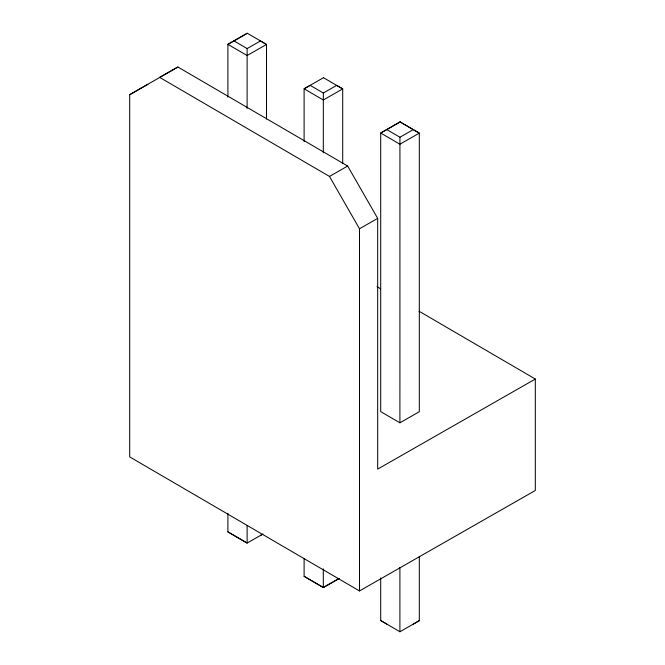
<?xml version="1.0" encoding="UTF-8"?>
<svg xmlns="http://www.w3.org/2000/svg" width="665" height="665" viewBox="0 0 665 665"><rect width="100%" height="100%" fill="white"/><g stroke="black" fill="none" stroke-linecap="round" stroke-linejoin="round"><path stroke-width="1" d="M227.904 97.157L227.904 44.339L233.93 40.873L247.131 48.57L247.106 108.353M304.104 141.612L304.104 88.794L310.139 85.328L323.34 93.025L323.306 152.809M386.739 129.55L399.939 137.256L399.906 422.807L419.307 411.718L419.307 133.133L400.072 121.928L380.704 133.017L380.704 411.61L399.906 422.807M129.683 94.713L177.871 66.999L347.662 166.042L377.678 218.378L377.678 469.116L535.317 379.042L535.317 490.479L359.491 590.944L129.683 456.88L129.683 94.713L147.871 84.314M260.472 535.45L262.193 534.461M339.258 578.417L323.34 587.528L304.104 576.322L304.104 558.691M413.281 624.127L419.307 620.661L419.307 556.356M177.871 66.999L159.683 77.389L329.474 176.433L359.491 228.777L359.491 590.944M233.93 40.873L247.305 33.25L266.507 44.455L266.507 119.018M247.305 33.25L227.904 44.339L247.106 55.536L266.507 44.455L260.472 40.947L247.131 48.57M323.34 93.025L336.673 85.403L342.708 88.902L342.708 163.474M400.106 121.928L380.704 133.017L399.906 144.214L419.307 133.133L400.072 121.928M329.474 176.433L347.662 166.042M399.939 137.256L413.281 129.633M359.491 228.777L377.678 218.378M262.974 534.003L247.106 543.072L227.904 531.867L227.904 513.197M304.104 576.322L323.34 587.528L339.183 578.459M380.704 578.018L380.704 620.545L399.939 631.75L419.307 620.661M323.306 587.528L323.306 568.849M399.906 631.75L399.906 567.436M227.904 531.867L247.131 543.072L247.106 525.433M380.704 620.545L386.739 624.053M377.047 286.715L380.621 288.801M419.066 311.228L535.317 379.042M323.506 77.705L304.104 88.794L323.306 99.991L342.708 88.902L323.506 77.705"/></g></svg>
